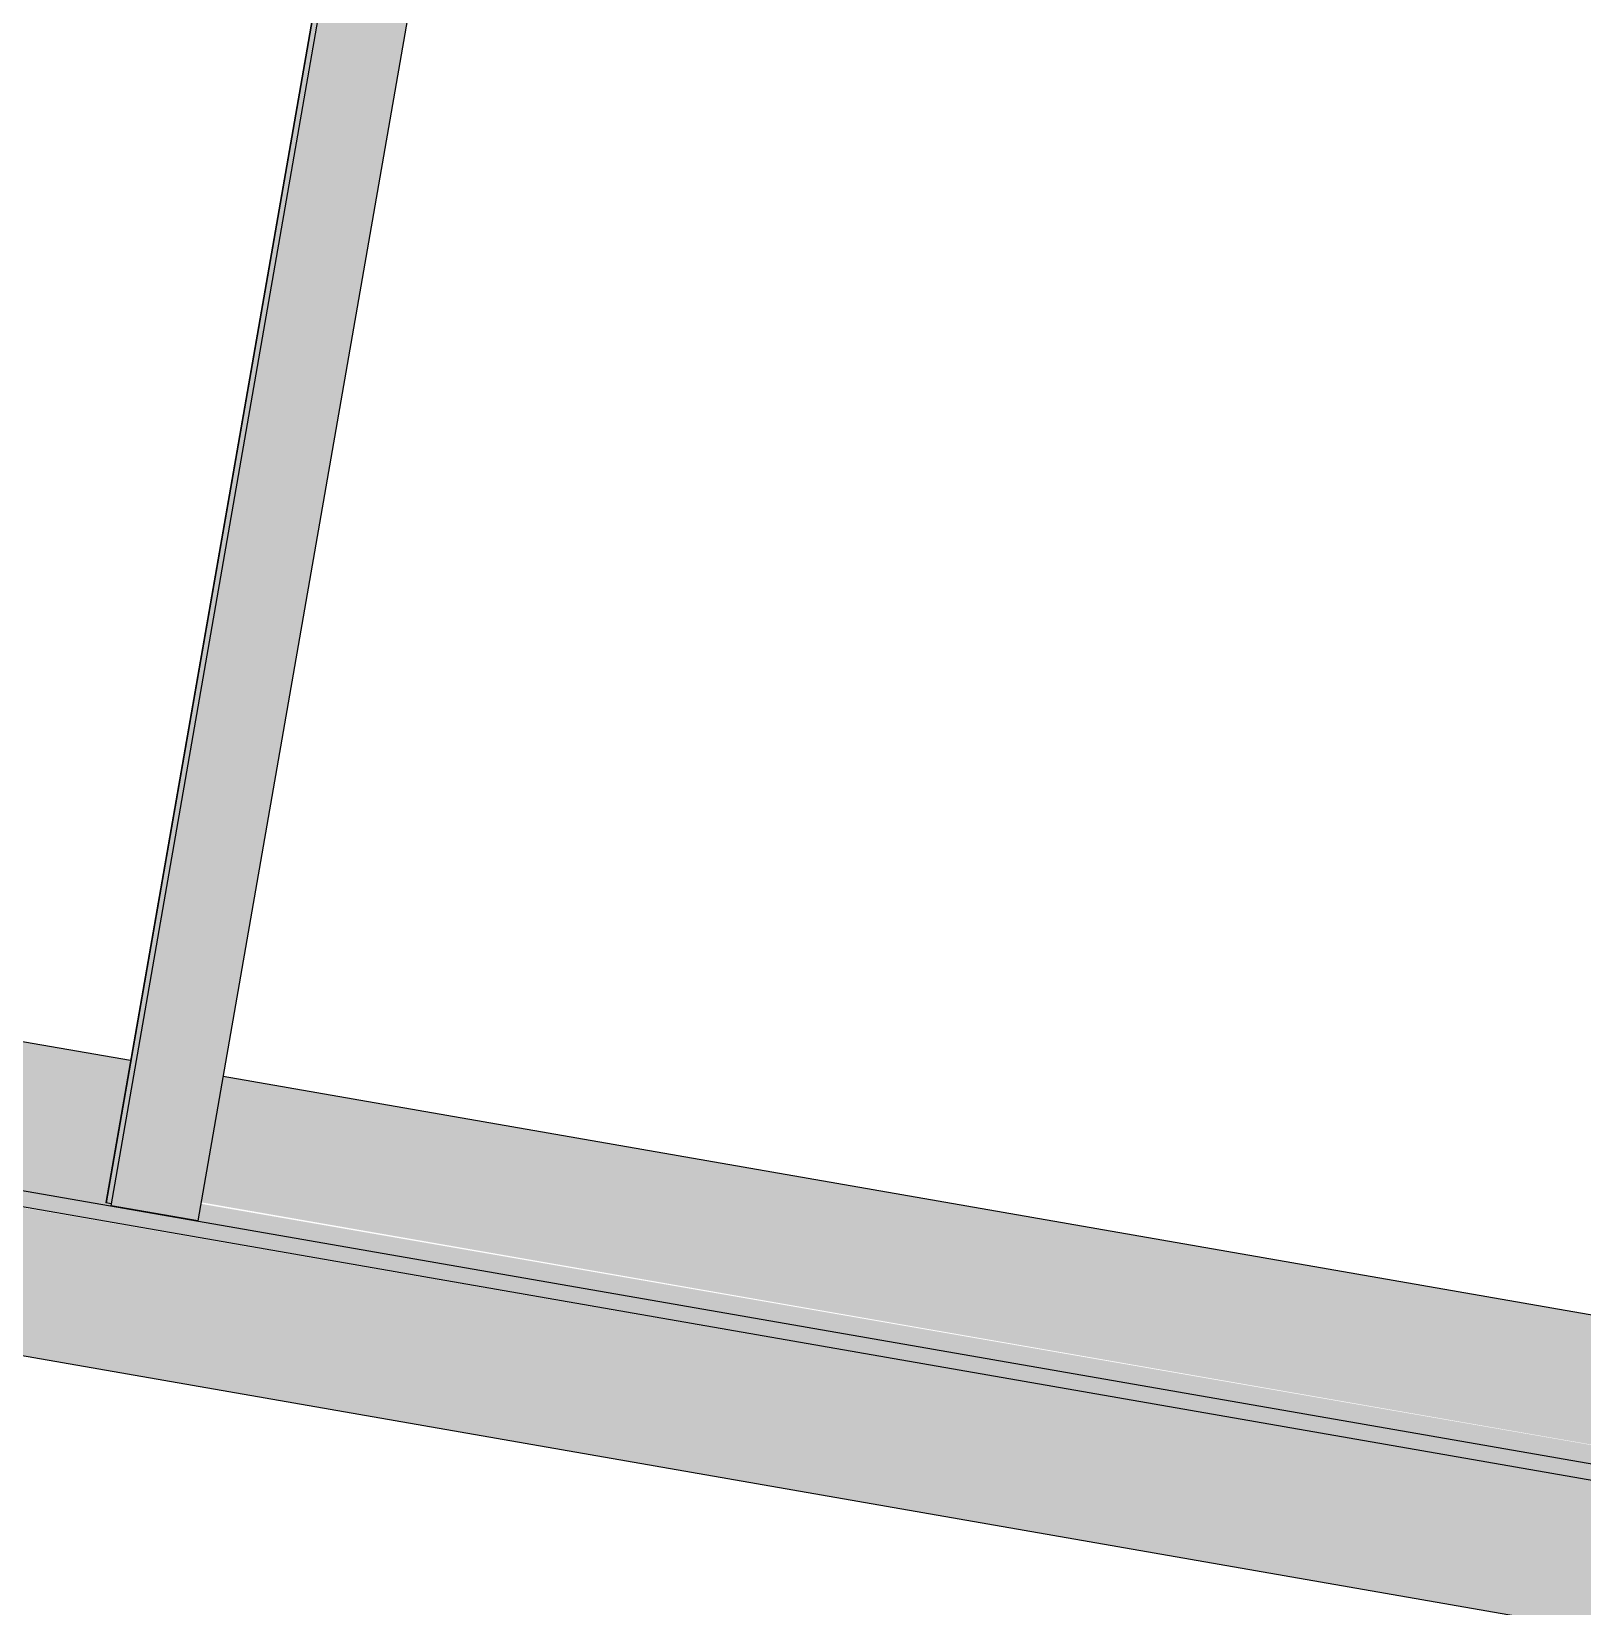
# Model space of a CAD drawing. Header units: metres. Extents: x -1164 to -1017, y 3 to 563.
# Drawn here: x -1040.943 to -1039.796, y 530.405 to 531.568 of the extents above; entities that cross this region are included whole.
import ezdxf

# ---------------------------------------------------------------- set-up
doc = ezdxf.new("R2010")
doc.units = ezdxf.units.M
doc.layers.add('A-GENM', color=7, linetype='Continuous', lineweight=35)

# ---------------------------------------------------------------- blocks, each defined once
blk = doc.blocks.new('BR08_CANOPY_BEAM - TYPE 3-5430924-DRG 2873021 - motorway level drainage')
at = {"layer": 'A-GENM', "lineweight": 25, "true_color": 0xcbc2be}
h = blk.add_hatch(color=9, dxfattribs=at)
h.paths.add_polyline_path([(-1107.5704, 530.4257), (-1107.5541, 530.5188), (-1107.6392, 530.5336), (-1107.6554, 530.4405), (-1107.5705, 530.4257)])
h.paths.add_polyline_path([(-1107.7426, 530.4557), (-1107.7264, 530.5488), (-1109.1468, 530.7963), (-1109.163, 530.7032), (-1107.7433, 530.4558)])
h.paths.add_polyline_path([(-1109.2314, 530.7151), (-1109.2152, 530.8082), (-1111.0775, 531.1327), (-1111.0689, 531.0352), (-1109.2332, 530.7154)])
h = blk.add_hatch(color=9, dxfattribs=at)
h.paths.add_polyline_path([(-1107.5703, 530.4115), (-1107.5712, 530.413), (-1107.5712, 530.4197), (-1107.5713, 530.4259), (-1107.6554, 530.4404), (-1107.658, 530.4267), (-1107.5708, 530.4116)])
h.paths.add_polyline_path([(-1107.7215, 530.4378), (-1107.7215, 530.4397), (-1107.7447, 530.4438), (-1107.7433, 530.4558), (-1109.1632, 530.7021), (-1109.1654, 530.6894), (-1107.7215, 530.4378)])
h.paths.add_polyline_path([(-1109.2294, 530.7005), (-1109.2295, 530.7017), (-1109.2297, 530.7023), (-1109.2334, 530.7035), (-1109.2314, 530.7151), (-1111.0636, 531.0343), (-1111.0654, 531.0204), (-1109.2297, 530.7006)])
h = blk.add_hatch(color=9, dxfattribs=at)
h.paths.add_polyline_path([(-1107.5772, 530.3863), (-1107.5737, 530.3985), (-1107.5737, 530.3999), (-1107.6599, 530.4145), (-1107.6623, 530.4011), (-1107.5948, 530.3893)])
h.paths.add_polyline_path([(-1107.7494, 530.4163), (-1107.747, 530.4301), (-1109.906, 530.8055), (-1109.9083, 530.7924), (-1107.7535, 530.417)])
h.paths.add_polyline_path([(-1109.9767, 530.8043), (-1109.9744, 530.8182), (-1111.0661, 531.008), (-1111.0652, 530.994), (-1110.0028, 530.8089)])
h = blk.add_hatch(color=9, dxfattribs=at)
h.paths.add_polyline_path([(-1107.5934, 530.2932), (-1107.5772, 530.3863), (-1107.6623, 530.4011), (-1107.6785, 530.308), (-1107.5979, 530.294)])
h.paths.add_polyline_path([(-1107.7657, 530.3232), (-1107.7494, 530.4163), (-1109.9083, 530.7924), (-1109.9245, 530.6993), (-1107.8429, 530.3366)])
h.paths.add_polyline_path([(-1109.9929, 530.7112), (-1109.9767, 530.8043), (-1111.0652, 530.9933), (-1111.0567, 530.8966), (-1110.0705, 530.7248)])
blk.add_hatch(color=9, dxfattribs=at).paths.add_polyline_path([(-1107.5312, 530.3925), (-1107.5292, 530.4043), (-1110.0758, 530.848), (-1110.0779, 530.8362), (-1107.5703, 530.3993)])
at = {"layer": 'A-GENM', "color": 254, "lineweight": 25, "true_color": 0xd4d4d4}
for p, q in [((-1111.0775, 531.1327), (-1109.2152, 530.8082)), ((-1110.0758, 530.848), (-1107.5292, 530.4043)), ((-1107.5312, 530.3925), (-1110.0779, 530.8362)), ((-1109.1468, 530.7963), (-1107.7264, 530.5488)), ((-1107.7657, 530.3232), (-1109.9245, 530.6993))]:
    blk.add_line(p, q, dxfattribs=at)
blk = doc.blocks.new('Canopy_Bracing - Canopy_Bracing-V643-DRG 2873021 - motorway level drainage')
at = {"layer": 'A-GENM', "lineweight": 25, "true_color": 0xcbc2be}
for points in [[(-1109.2294, 530.7022), (-1109.0264, 531.8709), (-1109.0298, 531.8706), (-1109.2332, 530.7029), (-1109.2294, 530.7022)], [(-1109.1654, 530.6894), (-1108.9615, 531.8596), (-1109.0257, 531.8699), (-1109.2294, 530.7005)]]:
    blk.add_hatch(color=9, dxfattribs=at).paths.add_polyline_path(points)
at = {"layer": 'A-GENM', "color": 254, "lineweight": 25, "true_color": 0xd4d4d4}
for p, q in [((-1109.0312, 531.8643), (-1109.2335, 530.7031)), ((-1109.0296, 531.8715), (-1109.2332, 530.7029)), ((-1109.0258, 531.8708), (-1109.2297, 530.7007)), ((-1109.2294, 530.7005), (-1109.0255, 531.8708)), ((-1108.9615, 531.8596), (-1109.1654, 530.6894)), ((-1109.2332, 530.7029), (-1109.2335, 530.7031)), ((-1109.2294, 530.7022), (-1109.2332, 530.7029)), ((-1109.2294, 530.7005), (-1109.2297, 530.7007)), ((-1109.1654, 530.6894), (-1109.2294, 530.7005))]:
    blk.add_line(p, q, dxfattribs=at)

msp = doc.modelspace()

# ---------------------------------------------------------------- block references
at = {"layer": 'A-GENM', "color": 254, "lineweight": 25, "true_color": 0xd4d4d4}
for name in ['Canopy_Bracing - Canopy_Bracing-V643-DRG 2873021 - motorway level drainage', 'BR08_CANOPY_BEAM - TYPE 3-5430924-DRG 2873021 - motorway level drainage']:
    msp.add_blockref(name, (68.3458246, 0), dxfattribs=at)

doc.saveas('drawing.dxf')
